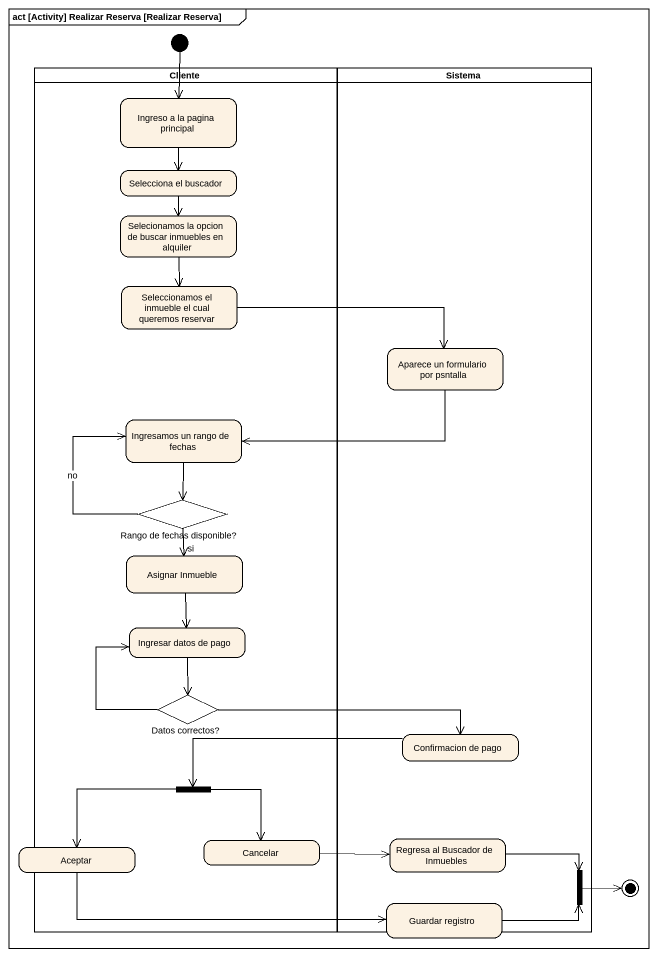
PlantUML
@startuml
mainframe act [Activity] Realizar Reserva [Realizar Reserva]
hide empty description
state initial1 <<start>>
state Cliente <<partition>> {
  state "Ingreso a la pagina principal" as Ingreso_a_la_pagina
  state "Selecciona el buscador" as Selecciona_el_buscador
  state "Selecionamos la opcion de buscar inmuebles en alquiler" as Selecionamos_la_opcion_de
  state "Seleccionamos el inmueble el cual queremos reservar" as Seleccionamos_el_inmueble
  state "Ingresamos un rango de fechas" as Ingresamos_un_rango_de
  state "Rango de fechas disponible?" as Rango_de_fechas_disponible <<choice>>
  state "Asignar Inmueble" as Asignar_Inmueble
  state "Ingresar datos de pago" as Ingresar_datos_de_pago
  state "Datos correctos?" as Datos_correctos <<choice>>
  state fork1 <<fork>>
  state Cancelar
}
state Sistema <<partition>> {
  state "Aparece un formulario por psntalla" as Aparece_un_formulario_por
  state "Confirmacion de pago" as Confirmacion_de_pago
  state "Regresa al Buscador de Inmuebles" as Regresa_al_Buscador_de
  state fork2 <<join>>
}
state Aceptar
state final1 <<end>>
state "Guardar registro" as Guardar_registro
initial1 --> Ingreso_a_la_pagina
Ingreso_a_la_pagina --> Selecciona_el_buscador
Selecciona_el_buscador --> Selecionamos_la_opcion_de
Selecionamos_la_opcion_de --> Seleccionamos_el_inmueble
Seleccionamos_el_inmueble -right-> Aparece_un_formulario_por
Aparece_un_formulario_por -left-> Ingresamos_un_rango_de
Ingresamos_un_rango_de --> Rango_de_fechas_disponible
Rango_de_fechas_disponible -up-> Ingresamos_un_rango_de : no
Rango_de_fechas_disponible --> Asignar_Inmueble : si
Asignar_Inmueble --> Ingresar_datos_de_pago
Ingresar_datos_de_pago --> Datos_correctos
Datos_correctos -up-> Ingresar_datos_de_pago
Datos_correctos -right-> Confirmacion_de_pago
Confirmacion_de_pago -left-> fork1
fork1 --> Cancelar
fork1 --> Aceptar
Cancelar -right-> Regresa_al_Buscador_de
Regresa_al_Buscador_de -right-> fork2
Aceptar -right-> Guardar_registro
fork2 -right-> final1
Guardar_registro -right-> fork2
@enduml
